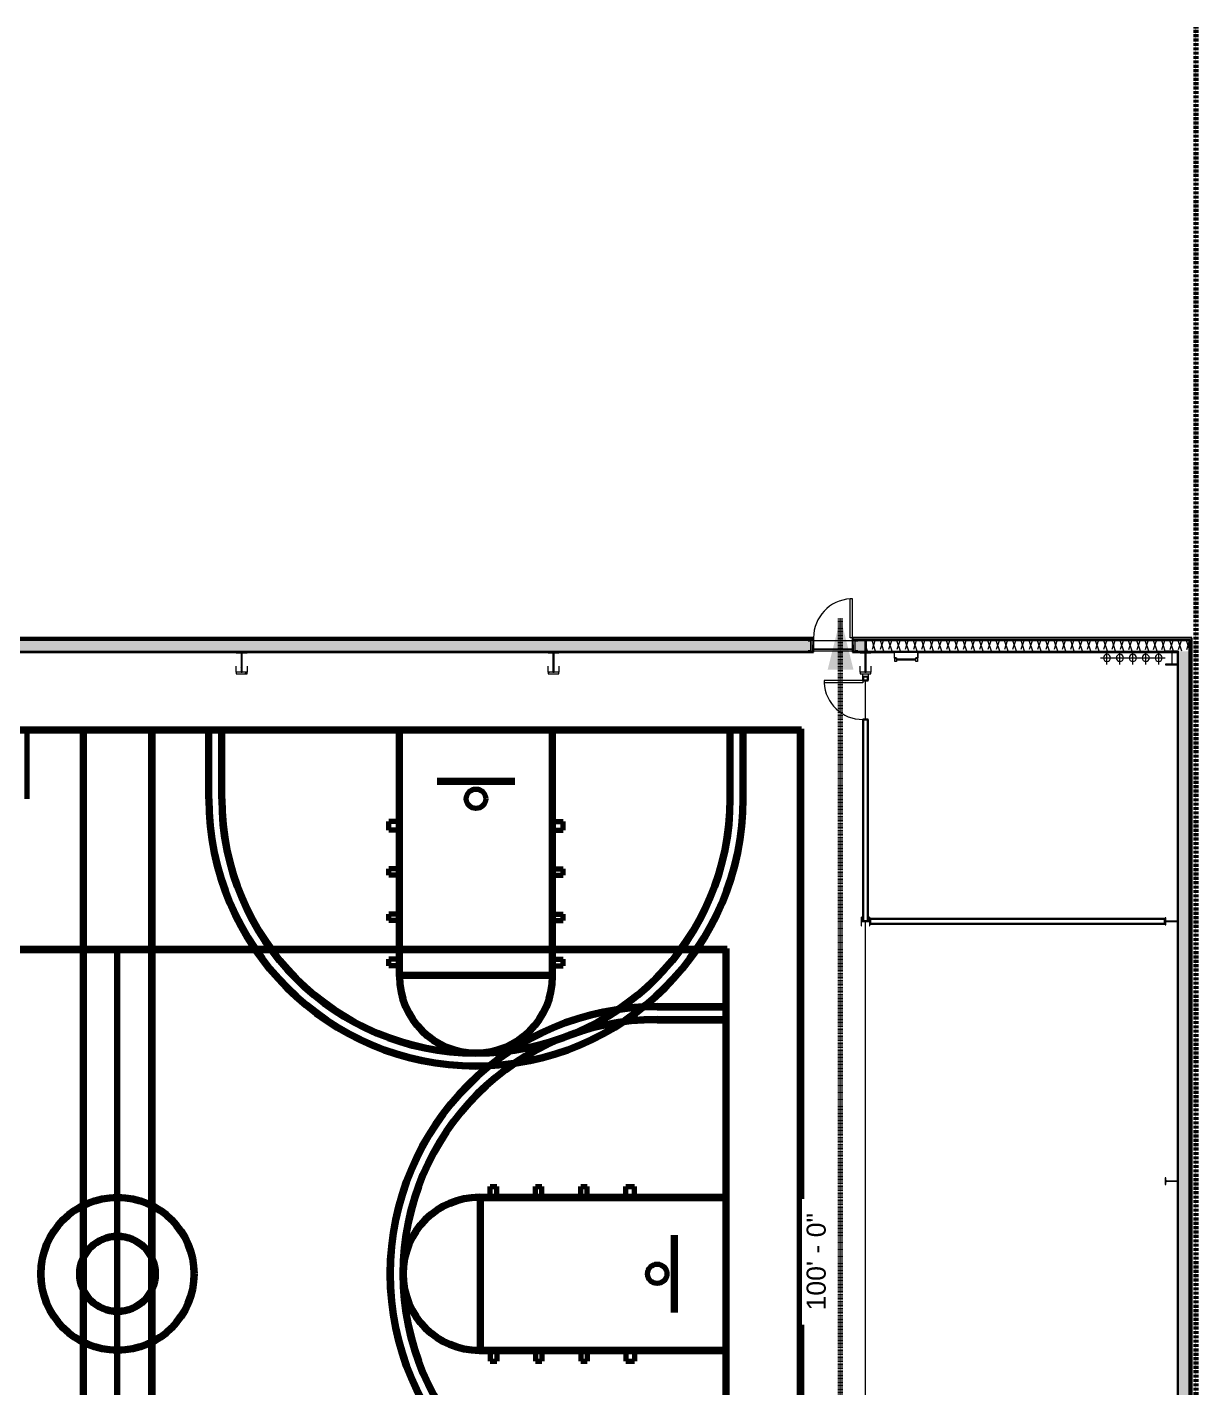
# Model space of a CAD drawing. Header units: inches. Extents: x 0 to 26364, y -23034 to 792.
# Drawn here: x 25203 to 26288, y -21818 to -20555 of the extents above; entities that cross this region are included whole.
import ezdxf

# ---------------------------------------------------------------- set-up
doc = ezdxf.new("R2010")
doc.units = ezdxf.units.IN
doc.header["$MEASUREMENT"] = 0
doc.linetypes.add('Dash', pattern=[0.25, 0.125, -0.125])
doc.linetypes.add('Hidden', pattern=[0.28125, 0.1875, -0.09375])
for name, color, linetype, lineweight in [('A-ANNO-IDEN', 131, 'Continuous', 9), ('A-ANNO-NOTE', 131, 'Continuous', 9), ('A-DOOR', 31, 'Continuous', 13), ('A-FLOR', 192, 'Continuous', 13), ('A-FLOR-OTLN', 90, 'Continuous', 70), ('A-GENM', 13, 'Continuous', 13), ('A-PROP-SBCK', 71, 'Hidden', 70), ('A-WALL', 113, 'Continuous', 13), ('A-WALL-PATT', 111, 'Continuous', 25), ('E-POWR-CNTR', 130, 'Continuous', 9), ('E-POWR-RISE', 130, 'Continuous', 9), ('I-WALL', 2, 'Continuous', 13), ('L-SITE-WALL', 31, 'Continuous', 13), ('Q-SPCQ', 91, 'Continuous', 13), ('S-BEAM', 12, 'Continuous', 13), ('S-COLS', 52, 'Continuous', 13)]:
    doc.layers.add(name, color=color, linetype=linetype, lineweight=lineweight)
doc.styles.add('Arial_1', font='arial.ttf', dxfattribs={"height": 17.703593})
pattern_1 = [(0, (0, 0), (0, 24), []), (90, (0, 0), (-24, 1e-15), [])]
pattern_2 = [(161.57, (0.96, 0.96), (-7.6802237, -0.0009796), [0, -54.643, 6.067, 0]), (18.43, (-0.96, 0.96), (-7.6802237, 0.0009796), [0, -54.643, 6.067, 0]), (108.43, (0.96, 0.96), (3.8382953, -19.20136532), [18.211, -42.499]), (71.57, (-0.96, 0.96), (3.8382953, 19.20136532), [18.211, -42.499])]
pattern_3 = [(45, (0, 0), (-19.00703, 19.00703), []), (45, (0, 28.8), (-19.00703, 19.00703), [])]
pattern_4 = [(225, (25691.39, -22360.053), (19.00703, -19.00703), []), (225, (25691.39, -22388.853), (19.00703, -19.00703), [])]
pattern_5 = [(225, (25401.89, -22360.053), (19.00703, -19.00703), []), (225, (25401.89, -22388.853), (19.00703, -19.00703), [])]
pattern_6 = [(225, (25980.89, -22360.053), (19.00703, -19.00703), []), (225, (25980.89, -22388.853), (19.00703, -19.00703), [])]
pattern_7 = [(0, (0, 0), (61.44, 15.36), [2.534, -43.546, 2.534, -43.546, -245.76]), (0, (0, 0), (61.44, 15.36), [-92.16, 2.534, -89.626, 2.534, -43.546, -107.52]), (0, (0, 0), (61.44, 15.36), [-230.4, 2.534, -28.186, 2.534, -74.266]), (120, (23.04, 7.68), (-44.02215, 45.528601), [2.534, -43.546, 2.534, -43.546, -245.76]), (120, (23.04, 7.68), (-44.02215, 45.528601), [-92.16, 2.534, -89.626, 2.534, -43.546, -107.52]), (120, (23.04, 7.68), (-44.02215, 45.528601), [-230.4, 2.534, -28.186, 2.534, -74.266]), (240, (30.72, 38.4), (-17.41785, -60.888601), [2.534, -43.546, 2.534, -43.546, -245.76]), (240, (30.72, 38.4), (-17.41785, -60.888601), [-92.16, 2.534, -89.626, 2.534, -43.546, -107.52]), (240, (30.72, 38.4), (-17.41785, -60.888601), [-230.4, 2.534, -28.186, 2.534, -74.266])]

# ---------------------------------------------------------------- blocks, each defined once
blk = doc.blocks.new('Struct_Xcel_Sports Complex_rvt-1-Egress Plan')
at = {"layer": 'A-FLOR', "color": 7}
blk.add_line((25932.8, -21132.3), (25968.8, -21132.3), dxfattribs=at)
at = {"layer": 'L-SITE-WALL', "color": 7}
for p, q in [((25932.8, -21124.3), (25968.8, -21124.3)), ((25968.8, -21132.3), (25932.8, -21132.3))]:
    blk.add_line(p, q, dxfattribs=at)
blk = doc.blocks.new('columns and girder2 - one-1334686-Egress Plan')
at = {"layer": 'S-BEAM', "lineweight": 9}
h = blk.add_hatch(dxfattribs=at)
h.set_pattern_fill('FP_19', color=256, style=0, pattern_type=2)
h.set_pattern_definition(pattern_4)
h.paths.add_polyline_path([(0, -1.2), (-5, -1.2), (-5, -2), (5, -2), (5, -1.2)], flags=0)
h.paths.add_polyline_path([(5, -17), (-5, -17), (-5, -18.5), (5, -18.5)], flags=0)
h.paths.add_polyline_path([(-5, -1204.9), (-5, -1206.4), (5, -1206.4), (5, -1204.9)], flags=0)
h.paths.add_polyline_path([(5, -1224.3), (-5, -1224.3), (-5, -1225), (5, -1225)], flags=0)
h = blk.add_hatch(dxfattribs=at)
h.set_pattern_fill('FP_19', color=256, style=0, pattern_type=2)
h.set_pattern_definition(pattern_4)
h.paths.add_polyline_path([(-0.6, -2), (-0.6, -17), (0.6, -17), (0.6, -2)], flags=0)
h.paths.add_polyline_path([(0.6, -1206.4), (-0.6, -1206.4), (-0.6, -1224.3), (0.6, -1224.3)], flags=0)
at = {"layer": 'S-BEAM', "lineweight": 15}
for p, q in [((-5, -1.2), (-5, -2)), ((-5, -2), (5, -2)), ((0.6, -2), (-0.6, -2)), ((-0.6, -2), (-0.6, -17)), ((0.6, -17), (0.6, -2)), ((5, -2), (5, -1.2)), ((5, -17), (-5, -17)), ((-5, -17), (-5, -18.5)), ((-5, -18.5), (5, -18.5)), ((-0.6, -17), (0.6, -17)), ((5, -18.5), (5, -17)), ((5, -1204.9), (-5, -1204.9)), ((-5, -1204.9), (-5, -1206.4)), ((-5, -1206.4), (5, -1206.4)), ((0.6, -1206.4), (-0.6, -1206.4)), ((-0.6, -1206.4), (-0.6, -1224.3)), ((0.6, -1224.3), (0.6, -1206.4)), ((5, -1206.4), (5, -1204.9)), ((5, -1224.3), (-5, -1224.3)), ((-5, -1224.3), (-5, -1225)), ((-0.6, -1224.3), (0.6, -1224.3)), ((5, -1225), (5, -1224.3))]:
    blk.add_line(p, q, dxfattribs=at)
at = {"layer": 'S-BEAM'}
for p, q in [((-5, -17), (-5, -10.7)), ((5, -10.7), (5, -17)), ((-5, -1211.9), (-5, -1206.4)), ((5, -1206.4), (5, -1211.9))]:
    blk.add_line(p, q, dxfattribs=at)
blk = doc.blocks.new('columns and girder2 - one-V23-Egress Plan')
at = {"layer": 'S-BEAM', "lineweight": 9}
h = blk.add_hatch(dxfattribs=at)
h.set_pattern_fill('FP_20', color=256, style=0, pattern_type=2)
h.set_pattern_definition(pattern_5)
h.paths.add_polyline_path([(-5, -1.2), (-5, -2), (5, -2), (5, -1.2), (0, -1.2)], flags=0)
h.paths.add_polyline_path([(-5, -17), (-5, -18.5), (5, -18.5), (5, -17)], flags=0)
h.paths.add_polyline_path([(5, -1204.9), (-5, -1204.9), (-5, -1206.4), (5, -1206.4)], flags=0)
h.paths.add_polyline_path([(5, -1224.3), (-5, -1224.3), (-5, -1225), (5, -1225)], flags=0)
h = blk.add_hatch(dxfattribs=at)
h.set_pattern_fill('FP_20', color=256, style=0, pattern_type=2)
h.set_pattern_definition(pattern_5)
h.paths.add_polyline_path([(-0.6, -2), (-0.6, -17), (0.6, -17), (0.6, -2)], flags=0)
h.paths.add_polyline_path([(0.6, -1206.4), (-0.6, -1206.4), (-0.6, -1224.3), (0.6, -1224.3)], flags=0)
at = {"layer": 'S-BEAM', "lineweight": 15}
for p, q in [((-5, -1.2), (-5, -2)), ((-5, -2), (5, -2)), ((0.6, -2), (-0.6, -2)), ((-0.6, -2), (-0.6, -17)), ((0.6, -17), (0.6, -2)), ((5, -2), (5, -1.2)), ((5, -17), (-5, -17)), ((-5, -17), (-5, -18.5)), ((-5, -18.5), (5, -18.5)), ((-0.6, -17), (0.6, -17)), ((5, -18.5), (5, -17)), ((5, -1204.9), (-5, -1204.9)), ((-5, -1204.9), (-5, -1206.4)), ((-5, -1206.4), (5, -1206.4)), ((0.6, -1206.4), (-0.6, -1206.4)), ((-0.6, -1206.4), (-0.6, -1224.3)), ((0.6, -1224.3), (0.6, -1206.4)), ((5, -1206.4), (5, -1204.9)), ((5, -1224.3), (-5, -1224.3)), ((-5, -1224.3), (-5, -1225)), ((-0.6, -1224.3), (0.6, -1224.3)), ((5, -1225), (5, -1224.3))]:
    blk.add_line(p, q, dxfattribs=at)
at = {"layer": 'S-BEAM'}
for p, q in [((-5, -17), (-5, -10.7)), ((5, -10.7), (5, -17)), ((-5, -1211.9), (-5, -1206.4)), ((5, -1206.4), (5, -1211.9))]:
    blk.add_line(p, q, dxfattribs=at)
blk = doc.blocks.new('columns and girder2 - one-V32-Egress Plan')
at = {"layer": 'S-BEAM', "lineweight": 9}
h = blk.add_hatch(dxfattribs=at)
h.set_pattern_fill('FP_29', color=256, style=0, pattern_type=2)
h.set_pattern_definition(pattern_6)
h.paths.add_polyline_path([(-5, -0.5), (-5, -2), (5, -2), (5, -0.5)], flags=0)
h.paths.add_polyline_path([(5, -17), (-5, -17), (-5, -18.5), (5, -18.5)], flags=0)
h.paths.add_polyline_path([(5, -1204.9), (-5, -1204.9), (-5, -1206.4), (5, -1206.4)], flags=0)
h.paths.add_polyline_path([(5, -1224.3), (-5, -1224.3), (-5, -1225), (5, -1225)], flags=0)
h = blk.add_hatch(dxfattribs=at)
h.set_pattern_fill('FP_29', color=256, style=0, pattern_type=2)
h.set_pattern_definition(pattern_6)
h.paths.add_polyline_path([(0.6, -2), (-0.6, -2), (-0.6, -17), (0.6, -17)], flags=0)
h.paths.add_polyline_path([(-0.6, -1206.4), (-0.6, -1224.3), (0.6, -1224.3), (0.6, -1206.4)], flags=0)
at = {"layer": 'S-BEAM', "lineweight": 15}
for p, q in [((5, -0.5), (-5, -0.5)), ((-5, -0.5), (-5, -2)), ((-5, -2), (5, -2)), ((0.6, -2), (-0.6, -2)), ((-0.6, -2), (-0.6, -17)), ((0.6, -17), (0.6, -2)), ((5, -2), (5, -0.5)), ((5, -17), (-5, -17)), ((-5, -17), (-5, -18.5)), ((-5, -18.5), (5, -18.5)), ((-0.6, -17), (0.6, -17)), ((5, -18.5), (5, -17)), ((5, -1204.9), (-5, -1204.9)), ((-5, -1204.9), (-5, -1206.4)), ((-5, -1206.4), (5, -1206.4)), ((0.6, -1206.4), (-0.6, -1206.4)), ((-0.6, -1206.4), (-0.6, -1224.3)), ((0.6, -1224.3), (0.6, -1206.4)), ((5, -1206.4), (5, -1204.9)), ((5, -1224.3), (-5, -1224.3)), ((-5, -1224.3), (-5, -1225)), ((-0.6, -1224.3), (0.6, -1224.3)), ((5, -1225), (5, -1224.3))]:
    blk.add_line(p, q, dxfattribs=at)
at = {"layer": 'S-BEAM'}
for p, q in [((-5, -17), (-5, -10.7)), ((5, -10.7), (5, -17)), ((-5, -1212), (-5, -1206.4)), ((5, -1206.4), (5, -1211.9))]:
    blk.add_line(p, q, dxfattribs=at)
blk = doc.blocks.new('Single-Flush - 36_ x 96_-1048073-Egress Plan')
at = {"layer": 'A-DOOR'}
for p, q in [((16, 6.6), (16, 42.6)), ((18, 42.6), (16, 42.6)), ((18, 6.6), (18, 42.6)), ((18, 6.6), (16, 6.6))]:
    blk.add_line(p, q, dxfattribs=at)
at = {"layer": 'A-DOOR', "lineweight": 9}
blk.add_arc((18, 6.6), 36.1, 93.1789, 180, dxfattribs=at)
blk = doc.blocks.new('lad500 - Standard-1624177-Egress Plan')
at = {"layer": 'Q-SPCQ'}
for p, q in [((26029.6, -21135.1), (26007.7, -21135.1)), ((26007.7, -21135.1), (26007.7, -21140.6)), ((26007.7, -21140.6), (26009.5, -21140.6)), ((26007.9, -21140.4), (26007.9, -21135.2)), ((26007.9, -21135.2), (26029.4, -21135.2)), ((26009.5, -21140.4), (26007.9, -21140.4)), ((26008.1, -21140.4), (26009.6, -21140.4)), ((26008.1, -21143.7), (26008.1, -21140.4)), ((26009.6, -21143.7), (26008.1, -21143.7)), ((26009.5, -21140.6), (26009.5, -21140.4)), ((26009.6, -21140.4), (26009.6, -21141.4)), ((26009.6, -21142.7), (26009.6, -21141.4)), ((26009.6, -21141.4), (26027.7, -21141.4)), ((26027.7, -21142.7), (26009.6, -21142.7)), ((26009.6, -21142.7), (26009.6, -21143.7)), ((26027.7, -21141.4), (26027.7, -21140.4)), ((26027.7, -21140.4), (26029.2, -21140.4)), ((26027.7, -21142.7), (26027.7, -21141.4)), ((26027.7, -21143.7), (26027.7, -21142.7)), ((26029.2, -21143.7), (26027.7, -21143.7)), ((26029.4, -21140.4), (26027.8, -21140.4)), ((26027.8, -21140.4), (26027.8, -21140.6)), ((26027.8, -21140.6), (26029.6, -21140.6)), ((26029.2, -21140.4), (26029.2, -21143.7)), ((26029.4, -21135.2), (26029.4, -21140.4)), ((26029.6, -21140.6), (26029.6, -21135.1))]:
    blk.add_line(p, q, dxfattribs=at)
blk = doc.blocks.new('Single-Flush - 36_ x 84_-1318898-Egress Plan')
at = {"layer": 'A-DOOR'}
for p, q in [((16, 2.4), (16, 38.4)), ((18, 38.4), (16, 38.4)), ((18, 2.4), (18, 38.4)), ((18, 2.4), (16, 2.4))]:
    blk.add_line(p, q, dxfattribs=at)
at = {"layer": 'A-DOOR', "lineweight": 9}
blk.add_arc((18, 2.4), 36.1, 93.1789, 180, dxfattribs=at)
blk = doc.blocks.new('Path of Travel - 02 Middle-1854218-Egress Plan')
at = {"layer": 'A-GENM', "linetype": 'Dash', "lineweight": 70}
blk.add_line((9, 0), (1209, 0), dxfattribs=at)

msp = doc.modelspace()

# ---------------------------------------------------------------- hatches: boundary and pattern name
at = {"layer": 'A-ANNO-NOTE'}
msp.add_hatch(color=256, dxfattribs=at).paths.add_polyline_path([(25969.8, -21151.4), (25957.8, -21103.4), (25945.8, -21151.4)], flags=0)
at = {"layer": 'A-WALL-PATT', "lineweight": 9}
h = msp.add_hatch(dxfattribs=at)
h.set_pattern_fill('FP_11', color=256, style=0, pattern_type=2)
h.set_pattern_definition(pattern_2)
h.paths.add_polyline_path([(22783.9, -21134.3), (22847, -21134.3), (22847, -21128.4), (22847.8, -21128.4), (22847.8, -21124.3), (22781.4, -21124.3), (22781.4, -21134.3), (22782.4, -21134.3)], flags=0)
h.paths.add_polyline_path([(25980.3, -21134.3), (25980.3, -21124.3), (25968.8, -21124.3), (25968.8, -21128.4), (25969.5, -21128.4), (25969.5, -21134.3), (25977.9, -21134.3)], flags=0)
h.paths.add_polyline_path([(22920.5, -21134.3), (22928, -21134.3), (22928, -21128.4), (22928.8, -21128.4), (22928.8, -21124.3), (22919.8, -21124.3), (22919.8, -21128.4), (22920.5, -21128.4)], flags=0)
h.paths.add_polyline_path([(23073.5, -21134.3), (25932, -21134.3), (25932, -21128.4), (25932.8, -21128.4), (25932.8, -21124.3), (23072.8, -21124.3), (23072.8, -21128.4), (23073.5, -21128.4)], flags=0)
h = msp.add_hatch(dxfattribs=at)
h.set_pattern_fill('FP_14', color=256, style=0, pattern_type=2)
h.set_pattern_definition(pattern_1)
h.paths.add_polyline_path([(22782.4, -21124.3), (22847.8, -21124.3), (22847.8, -21123.3), (22782.4, -21123.3)], flags=0)
h.paths.add_polyline_path([(25980.3, -21124.3), (25981, -21124.3), (25981, -21123.3), (25968.8, -21123.3), (25968.8, -21124.3), (25977.9, -21124.3)], flags=0)
h.paths.add_polyline_path([(25802.5, -21124.3), (25932.8, -21124.3), (25932.8, -21123.3), (23072.8, -21123.3), (23072.8, -21124.3), (25241, -21124.3)], flags=0)
h.paths.add_polyline_path([(22919.8, -21124.3), (22928.8, -21124.3), (22928.8, -21123.3), (22919.8, -21123.3)], flags=0)
h = msp.add_hatch(dxfattribs=at)
h.set_pattern_fill('FP_14', color=256, style=0, pattern_type=2)
h.set_pattern_definition(pattern_1)
h.paths.add_polyline_path([(26282.4, -21124.3), (26282.4, -21123.3), (25981, -21123.3), (25981, -21124.3), (26281.4, -21124.3)], flags=0)
h = msp.add_hatch(dxfattribs=at)
h.set_pattern_fill('FP_11', color=256, style=0, pattern_type=2)
h.set_pattern_definition(pattern_2)
h.paths.add_polyline_path([(26281.4, -21134.3), (26281.4, -21124.3), (25981.8, -21124.3), (25981.8, -21134.3), (26276.2, -21134.3)], flags=0)
h = msp.add_hatch(dxfattribs=at)
h.set_pattern_fill('FP_14', color=256, style=0, pattern_type=2)
h.set_pattern_definition(pattern_1)
h.paths.add_polyline_path([(26281.4, -22233.7), (26282.4, -22233.7), (26282.4, -21124.3), (26281.4, -21124.3), (26281.4, -22232.9)], flags=0)
h = msp.add_hatch(dxfattribs=at)
h.set_pattern_fill('FP_11', color=256, style=0, pattern_type=2)
h.set_pattern_definition(pattern_2)
h.paths.add_polyline_path([(26281.4, -22232.9), (26281.4, -21134.3), (26271.4, -21134.3), (26271.4, -22232.9)], flags=0)
h = msp.add_hatch(dxfattribs=at)
h.set_pattern_fill('FP_10', color=256, style=0, pattern_type=2)
h.set_pattern_definition(pattern_7)
h.paths.add_polyline_path([(25978.5, -21384.9), (25982.7, -21384.9), (25982.7, -21384.3), (25979.1, -21384.3), (25979.1, -21198.2), (25980.9, -21198.2), (25980.9, -21197.6), (25978.5, -21197.6)], flags=0)
h.paths.add_polyline_path([(25980.9, -21161.6), (25980.9, -21160.9), (25979.1, -21160.9), (25979.1, -21158.2), (25978.5, -21158.2), (25978.5, -21161.6)], flags=0)
h = msp.add_hatch(dxfattribs=at)
h.set_pattern_fill('FP_10', color=256, style=0, pattern_type=2)
h.set_pattern_definition(pattern_7)
h.paths.add_polyline_path([(25982.7, -21384.9), (25983.3, -21384.9), (25983.3, -21197.6), (25980.9, -21197.6), (25980.9, -21198.2), (25982.7, -21198.2), (25982.7, -21384.3)], flags=0)
h.paths.add_polyline_path([(25980.9, -21161.6), (25983.3, -21161.6), (25983.3, -21158.2), (25982.7, -21158.2), (25982.7, -21160.9), (25980.9, -21160.9)], flags=0)
h = msp.add_hatch(dxfattribs=at)
h.set_pattern_fill('FP_10', color=256, style=0, pattern_type=2)
h.set_pattern_definition(pattern_7)
h.paths.add_polyline_path([(25984.9, -21387.5), (26259.2, -21387.5), (26259.2, -21383.2), (26258.6, -21383.2), (26258.6, -21386.9), (25985.5, -21386.9), (25985.5, -21383.2), (25984.9, -21383.2), (25984.9, -21386.9)], flags=0)
at = {"layer": 'S-COLS', "lineweight": 9}
h = msp.add_hatch(dxfattribs=at)
h.set_pattern_fill('FP_8', color=256, style=0, pattern_type=2)
h.set_pattern_definition(pattern_3)
h.paths.add_polyline_path([(25930.5, -21134.3), (25930.5, -21124.3), (25927.6, -21124.3), (25927.8, -21124.6), (25928.1, -21124.7), (25930, -21125), (25930, -21133.6), (25927.8, -21134), (25927.6, -21134.3)], flags=0)
h = msp.add_hatch(dxfattribs=at)
h.set_pattern_fill('FP_8', color=256, style=0, pattern_type=2)
h.set_pattern_definition(pattern_3)
h.paths.add_polyline_path([(25973.9, -21134.3), (25973.8, -21134), (25973.5, -21133.9), (25971.5, -21133.6), (25971.5, -21125), (25973.8, -21124.6), (25973.9, -21124.3), (25971, -21124.3), (25971, -21134.3)], flags=0)
h = msp.add_hatch(dxfattribs=at)
h.set_pattern_fill('FP_8', color=256, style=0, pattern_type=2)
h.set_pattern_definition(pattern_3)
h.paths.add_polyline_path([(26271.4, -21146.8), (26271.4, -21146.4), (26266.2, -21146.4), (26265.7, -21146.2), (26265.5, -21145.7), (26265.5, -21135.4), (26265.7, -21134.9), (26266.2, -21134.7), (26271.4, -21134.7), (26271.4, -21134.3), (26259.4, -21134.3), (26259.4, -21134.7), (26264.6, -21134.7), (26265, -21134.9), (26265.2, -21135.4), (26265.2, -21145.7), (26265, -21146.2), (26264.6, -21146.4), (26259.4, -21146.4), (26259.4, -21146.8)], flags=0)
h = msp.add_hatch(dxfattribs=at)
h.set_pattern_fill('FP_8', color=256, style=0, pattern_type=2)
h.set_pattern_definition(pattern_3)
h.paths.add_polyline_path([(25984.5, -21389.1), (25984.9, -21389.1), (25984.9, -21381.1), (25984.5, -21381.1), (25984.5, -21384.2), (25984.3, -21384.7), (25983.8, -21384.9), (25978, -21384.9), (25977.5, -21384.7), (25977.3, -21384.2), (25977.3, -21381.1), (25976.9, -21381.1), (25976.9, -21389.1), (25977.3, -21389.1), (25977.3, -21385.9), (25977.5, -21385.4), (25978, -21385.2), (25983.8, -21385.2), (25984.3, -21385.4), (25984.5, -21385.9)], flags=0)
h = msp.add_hatch(dxfattribs=at)
h.set_pattern_fill('FP_8', color=256, style=0, pattern_type=2)
h.set_pattern_definition(pattern_3)
h.paths.add_polyline_path([(26271, -21629.5), (26271.4, -21629.5), (26271.4, -21623.1), (26271, -21623.1), (26271, -21625.5), (26270.8, -21626), (26270.3, -21626.2), (26260.3, -21626.2), (26259.8, -21626), (26259.6, -21625.5), (26259.6, -21623.1), (26259.2, -21623.1), (26259.2, -21629.5), (26259.6, -21629.5), (26259.6, -21627.1), (26259.8, -21626.6), (26260.3, -21626.4), (26270.3, -21626.4), (26270.8, -21626.6), (26271, -21627.1)], flags=0)

# ---------------------------------------------------------------- linework, layer by layer
at = {"layer": 'A-FLOR'}
for p, q in [((25968.8, -21134.3), (25932.8, -21134.3)), ((25980.8, -21197.6), (25980.8, -21161.6)), ((25980.8, -22266.3), (25980.8, -21385.2))]:
    msp.add_line(p, q, dxfattribs=at)
at = {"layer": 'A-FLOR-OTLN'}
for p, q in [((24651.8, -21206.3), (25921.4, -21206.3)), ((25253.8, -21206.3), (25253.8, -22218.3)), ((25319.4, -21206.3), (25319.4, -22218.3)), ((25921.4, -21206.3), (25921.4, -22218.3)), ((24653.8, -21208.3), (25919.4, -21208.3)), ((25202.8, -21271.3), (25202.8, -21208.3)), ((25255.8, -21208.3), (25255.8, -22216.3)), ((25317.4, -21208.3), (25317.4, -22216.3)), ((25370.4, -21271.3), (25370.4, -21208.3)), ((25372.4, -21271.3), (25372.4, -21208.3)), ((25382.4, -21271.3), (25382.4, -21208.3)), ((25384.4, -21271.3), (25384.4, -21208.3)), ((25547.4, -21436.3), (25547.4, -21208.3)), ((25549.4, -21434.3), (25549.4, -21208.3)), ((25689.4, -21434.3), (25689.4, -21208.3)), ((25691.4, -21436.3), (25691.4, -21208.3)), ((25854.4, -21271.3), (25854.4, -21208.3)), ((25856.4, -21271.3), (25856.4, -21208.3)), ((25866.4, -21271.3), (25866.4, -21208.3)), ((25868.4, -21271.3), (25868.4, -21208.3)), ((25919.4, -21208.3), (25919.4, -22216.3)), ((25655.4, -21254.3), (25583.4, -21254.3)), ((25655.4, -21256.3), (25583.4, -21256.3)), ((25547.4, -21292.3), (25538.4, -21292.3)), ((25538.4, -21300.3), (25538.4, -21292.3)), ((25691.4, -21292.3), (25700.4, -21292.3)), ((25700.4, -21300.3), (25700.4, -21292.3)), ((25547.4, -21300.3), (25538.4, -21300.3)), ((25691.4, -21300.3), (25700.4, -21300.3)), ((25547.4, -21336.3), (25538.4, -21336.3)), ((25538.4, -21342.3), (25538.4, -21336.3)), ((25547.4, -21342.3), (25538.4, -21342.3)), ((25691.4, -21336.3), (25700.4, -21336.3)), ((25691.4, -21342.3), (25700.4, -21342.3)), ((25700.4, -21342.3), (25700.4, -21336.3)), ((25547.4, -21378.3), (25538.4, -21378.3)), ((25538.4, -21384.3), (25538.4, -21378.3)), ((25691.4, -21378.3), (25700.4, -21378.3)), ((25700.4, -21384.3), (25700.4, -21378.3)), ((25547.4, -21384.3), (25538.4, -21384.3)), ((25691.4, -21384.3), (25700.4, -21384.3)), ((25852.6, -21410.3), (24720.6, -21410.3)), ((25850.6, -21412.3), (24722.6, -21412.3)), ((25285.6, -21412.3), (25285.6, -22012.3)), ((25286.6, -21412.3), (25286.6, -22012.3)), ((25547.4, -21420.3), (25538.4, -21420.3)), ((25538.4, -21426.3), (25538.4, -21420.3)), ((25691.4, -21420.3), (25700.4, -21420.3)), ((25700.4, -21426.3), (25700.4, -21420.3)), ((25850.6, -22012.3), (25850.6, -21412.3)), ((25852.6, -22014.3), (25852.6, -21410.3)), ((25547.4, -21426.3), (25538.4, -21426.3)), ((25689.4, -21434.3), (25549.4, -21434.3)), ((25691.4, -21426.3), (25700.4, -21426.3)), ((25689.4, -21436.3), (25549.4, -21436.3)), ((25787.6, -21463.3), (25850.6, -21463.3)), ((25787.6, -21465.3), (25850.6, -21465.3)), ((25787.6, -21475.3), (25850.6, -21475.3)), ((25787.6, -21477.3), (25850.6, -21477.3)), ((25632.6, -21631.3), (25638.6, -21631.3)), ((25632.6, -21640.3), (25632.6, -21631.3)), ((25638.6, -21640.3), (25638.6, -21631.3)), ((25674.6, -21631.3), (25680.6, -21631.3)), ((25674.6, -21640.3), (25674.6, -21631.3)), ((25680.6, -21640.3), (25680.6, -21631.3)), ((25716.6, -21631.3), (25722.6, -21631.3)), ((25716.6, -21640.3), (25716.6, -21631.3)), ((25722.6, -21640.3), (25722.6, -21631.3)), ((25758.6, -21631.3), (25766.6, -21631.3)), ((25758.6, -21640.3), (25758.6, -21631.3)), ((25766.6, -21640.3), (25766.6, -21631.3)), ((25622.6, -21640.3), (25850.6, -21640.3)), ((25622.6, -21782.3), (25622.6, -21642.3)), ((25624.6, -21782.3), (25624.6, -21642.3)), ((25624.6, -21642.3), (25850.6, -21642.3)), ((25802.6, -21748.3), (25802.6, -21676.3)), ((25804.6, -21748.3), (25804.6, -21676.3)), ((25622.6, -21784.3), (25850.6, -21784.3)), ((25624.6, -21782.3), (25850.6, -21782.3)), ((25632.6, -21784.3), (25632.6, -21793.3)), ((25638.6, -21784.3), (25638.6, -21793.3)), ((25674.6, -21784.3), (25674.6, -21793.3)), ((25680.6, -21784.3), (25680.6, -21793.3)), ((25716.6, -21784.3), (25716.6, -21793.3)), ((25722.6, -21784.3), (25722.6, -21793.3)), ((25758.6, -21784.3), (25758.6, -21793.3)), ((25766.6, -21784.3), (25766.6, -21793.3)), ((25632.6, -21793.3), (25638.6, -21793.3)), ((25674.6, -21793.3), (25680.6, -21793.3)), ((25716.6, -21793.3), (25722.6, -21793.3)), ((25758.6, -21793.3), (25766.6, -21793.3))]:
    msp.add_line(p, q, dxfattribs=at)
for centre, radius in [((25619.4, -21271.3), 9), ((25286.6, -21712.3), 72), ((25286.6, -21712.3), 70), ((25286.6, -21712.3), 36), ((25286.6, -21712.3), 34), ((25787.6, -21712.3), 9)]:
    msp.add_circle(centre, radius, dxfattribs=at)
for centre, radius, start, end in [((25619.4, -21271.3), 249, 180, 270), ((25619.4, -21271.3), 247, 180, 270), ((25619.4, -21271.3), 237, 180, 270), ((25619.4, -21271.3), 235, 180, 270), ((25619.4, -21271.3), 247, 270, 0), ((25619.4, -21271.3), 249, 270, 0), ((25619.4, -21271.3), 235, 270, 0), ((25619.4, -21271.3), 237, 270, 0), ((25619.4, -21436.3), 72, 180, 360), ((25619.4, -21436.3), 70, 180, 0), ((25787.6, -21712.3), 249, 90, 180), ((25787.6, -21712.3), 247, 90, 180), ((25787.6, -21712.3), 237, 90, 180), ((25787.6, -21712.3), 235, 90, 180), ((25622.6, -21712.3), 72, 90, 270), ((25622.6, -21712.3), 70, 90, 270), ((25787.6, -21712.3), 249, 180, 270), ((25787.6, -21712.3), 247, 180, 270), ((25787.6, -21712.3), 237, 180, 270), ((25787.6, -21712.3), 235, 180, 270)]:
    msp.add_arc(centre, radius, start, end, dxfattribs=at)
at = {"layer": 'A-PROP-SBCK'}
msp.add_line((26287.5, -20555), (26287.5, -23034), dxfattribs=at)
at = {"layer": 'A-WALL', "lineweight": 25}
for p, q in [((25932.8, -21121.8), (23072.8, -21121.8)), ((25932.8, -21135.1), (25932.8, -21121.8)), ((25968.8, -21121.8), (25968.8, -21135.1)), ((26283.9, -21121.8), (25968.8, -21121.8)), ((26283.9, -22233.7), (26283.9, -21121.8)), ((23072.8, -21135.1), (25932.8, -21135.1)), ((25968.8, -21135.1), (26007.7, -21135.1)), ((26029.6, -21135.1), (26270.6, -21135.1)), ((26270.6, -21135.1), (26270.6, -22233.7))]:
    msp.add_line(p, q, dxfattribs=at)
at = {"layer": 'A-WALL', "lineweight": 9}
for p, q in [((25932.8, -21123.3), (23072.8, -21123.3)), ((25932.8, -21124.3), (23072.8, -21124.3)), ((25932, -21134.3), (25932, -21128.4)), ((25932.8, -21128.4), (25932, -21128.4)), ((25968.8, -21123.3), (26282.4, -21123.3)), ((25968.8, -21124.3), (26281.4, -21124.3)), ((25969.5, -21128.4), (25968.8, -21128.4)), ((25969.5, -21128.4), (25969.5, -21134.3)), ((25980.3, -21124.3), (25980.3, -21134.3)), ((25981.8, -21134.3), (25981.8, -21124.3)), ((26281.4, -22233.7), (26281.4, -21124.3)), ((26282.4, -22233.7), (26282.4, -21123.3)), ((23073.5, -21134.3), (25932, -21134.3)), ((25969.5, -21134.3), (25980.3, -21134.3)), ((25981.8, -21134.3), (26271.4, -21134.3)), ((26271.4, -22232.9), (26271.4, -21134.3)), ((25979.1, -21158.2), (25979.1, -21160.9)), ((25979.1, -21160.9), (25982.7, -21160.9)), ((25982.7, -21160.9), (25982.7, -21158.2)), ((25979.1, -21198.2), (25979.1, -21384.3)), ((25982.7, -21198.2), (25979.1, -21198.2)), ((25982.7, -21384.3), (25982.7, -21198.2)), ((25985.5, -21383.2), (26258.6, -21383.2)), ((25985.5, -21383.2), (25985.5, -21386.9)), ((26258.6, -21386.9), (26258.6, -21383.2)), ((25979.1, -21384.3), (25982.7, -21384.3)), ((25985.5, -21386.9), (26258.6, -21386.9))]:
    msp.add_line(p, q, dxfattribs=at)
at = {"layer": 'E-POWR-CNTR'}
for p, q in [((26199.1, -21140.5), (26211.1, -21140.5)), ((26205.1, -21146.5), (26205.1, -21134.5)), ((26211.1, -21140.5), (26223.1, -21140.5)), ((26217.1, -21146.5), (26217.1, -21134.5)), ((26223.1, -21140.5), (26235.1, -21140.5)), ((26229.1, -21146.5), (26229.1, -21134.5)), ((26235.1, -21140.5), (26247.1, -21140.5)), ((26241.1, -21146.5), (26241.1, -21134.5)), ((26247.1, -21140.5), (26259.1, -21140.5)), ((26253.1, -21146.5), (26253.1, -21134.5))]:
    msp.add_line(p, q, dxfattribs=at)
at = {"layer": 'E-POWR-RISE'}
for centre, start, end in [((26205.1, -21140.5), 0, 180), ((26205.1, -21140.5), 180, 0), ((26217.1, -21140.5), 0, 180), ((26217.1, -21140.5), 180, 0), ((26229.1, -21140.5), 0, 180), ((26229.1, -21140.5), 180, 0), ((26241.1, -21140.5), 0, 180), ((26241.1, -21140.5), 180, 0), ((26253.1, -21140.5), 0, 180), ((26253.1, -21140.5), 180, 0)]:
    msp.add_arc(centre, 3.31, start, end, dxfattribs=at)
at = {"layer": 'I-WALL'}
for p, q in [((25978.5, -21158.2), (25978.5, -21155.2)), ((25983.3, -21155.2), (25983.3, -21158.2))]:
    msp.add_line(p, q, dxfattribs=at)
at = {"layer": 'I-WALL', "lineweight": 25}
for p, q in [((25978.5, -21158.2), (25978.5, -21161.6)), ((25983.3, -21158.2), (25978.5, -21158.2)), ((25978.5, -21161.6), (25983.3, -21161.6)), ((25983.3, -21161.6), (25983.3, -21158.2)), ((25978.5, -21197.6), (25978.5, -21384.9)), ((25983.3, -21197.6), (25978.5, -21197.6)), ((25983.3, -21384.9), (25983.3, -21197.6)), ((26259.2, -21382.6), (25984.9, -21382.6)), ((25984.9, -21382.6), (25984.9, -21387.5)), ((26259.2, -21387.5), (26259.2, -21382.6)), ((25978.5, -21384.9), (25983.3, -21384.9)), ((25984.9, -21387.5), (26259.2, -21387.5))]:
    msp.add_line(p, q, dxfattribs=at)
at = {"layer": 'S-COLS', "lineweight": 15}
for p, q in [((25930.5, -21124.3), (25927.6, -21124.3)), ((25928.1, -21124.7), (25930, -21125)), ((25930, -21125), (25930, -21133.6)), ((25930.5, -21134.3), (25930.5, -21124.3)), ((25973.9, -21124.3), (25971, -21124.3)), ((25971, -21124.3), (25971, -21134.3)), ((25971.5, -21125), (25973.5, -21124.7)), ((25971.5, -21133.6), (25971.5, -21125)), ((25927.6, -21134.3), (25930.5, -21134.3)), ((25930, -21133.6), (25928.1, -21133.9)), ((25971, -21134.3), (25973.9, -21134.3)), ((25973.5, -21133.9), (25971.5, -21133.6)), ((26271.4, -21134.3), (26259.4, -21134.3)), ((26259.4, -21134.3), (26259.4, -21134.7)), ((26259.4, -21134.7), (26264.6, -21134.7)), ((26265.2, -21135.4), (26265.2, -21145.7)), ((26265.5, -21145.7), (26265.5, -21135.4)), ((26266.2, -21134.7), (26271.4, -21134.7)), ((26271.4, -21134.7), (26271.4, -21134.3)), ((26264.6, -21146.4), (26259.4, -21146.4)), ((26259.4, -21146.4), (26259.4, -21146.8)), ((26259.4, -21146.8), (26271.4, -21146.8)), ((26271.4, -21146.4), (26266.2, -21146.4)), ((26271.4, -21146.8), (26271.4, -21146.4)), ((25977.3, -21381.1), (25976.9, -21381.1)), ((25976.9, -21381.1), (25976.9, -21389.1)), ((25977.3, -21384.2), (25977.3, -21381.1)), ((25984.9, -21381.1), (25984.5, -21381.1)), ((25984.5, -21381.1), (25984.5, -21384.2)), ((25984.9, -21389.1), (25984.9, -21381.1)), ((26259.6, -21381.8), (26259.2, -21381.8)), ((26259.2, -21381.8), (26259.2, -21388.3)), ((26259.6, -21384.3), (26259.6, -21381.8)), ((26271.4, -21381.8), (26271, -21381.8)), ((26271, -21381.8), (26271, -21384.3)), ((26271.4, -21388.3), (26271.4, -21381.8)), ((25976.9, -21389.1), (25977.3, -21389.1)), ((25977.3, -21389.1), (25977.3, -21385.9)), ((25983.8, -21384.9), (25978, -21384.9)), ((25978, -21385.2), (25983.8, -21385.2)), ((25984.5, -21385.9), (25984.5, -21389.1)), ((25984.5, -21389.1), (25984.9, -21389.1)), ((26259.2, -21388.3), (26259.6, -21388.3)), ((26259.6, -21388.3), (26259.6, -21385.9)), ((26270.3, -21384.9), (26260.3, -21384.9)), ((26260.3, -21385.2), (26270.3, -21385.2)), ((26271, -21385.9), (26271, -21388.3)), ((26271, -21388.3), (26271.4, -21388.3)), ((26259.6, -21623.1), (26259.2, -21623.1)), ((26259.2, -21623.1), (26259.2, -21629.5)), ((26259.6, -21625.5), (26259.6, -21623.1)), ((26271.4, -21623.1), (26271, -21623.1)), ((26271, -21623.1), (26271, -21625.5)), ((26271.4, -21629.5), (26271.4, -21623.1)), ((26259.2, -21629.5), (26259.6, -21629.5)), ((26259.6, -21629.5), (26259.6, -21627.1)), ((26270.3, -21626.2), (26260.3, -21626.2)), ((26260.3, -21626.4), (26270.3, -21626.4)), ((26271, -21627.1), (26271, -21629.5)), ((26271, -21629.5), (26271.4, -21629.5))]:
    msp.add_line(p, q, dxfattribs=at)
for centre, radius, start, end in [((25928.1, -21124.3), 0.436, 180, 270), ((25973.5, -21124.3), 0.436, 270, 0), ((25928.1, -21134.3), 0.436, 90, 180), ((25973.5, -21134.3), 0.436, 0, 90), ((26264.6, -21135.4), 0.691, 0, 90), ((26266.2, -21135.4), 0.691, 90, 180), ((26264.6, -21145.7), 0.691, 270, 0), ((26266.2, -21145.7), 0.691, 180, 270), ((25978, -21384.2), 0.69, 180, 270), ((25978, -21385.9), 0.69, 90, 180), ((25983.8, -21384.2), 0.69, 270, 0), ((25983.8, -21385.9), 0.69, 0, 90), ((26260.3, -21384.3), 0.683, 180, 270), ((26260.3, -21385.9), 0.683, 90, 180), ((26270.3, -21384.3), 0.683, 270, 0), ((26270.3, -21385.9), 0.683, 0, 90), ((26260.3, -21625.5), 0.683, 180, 270), ((26260.3, -21627.1), 0.683, 90, 180), ((26270.3, -21625.5), 0.683, 270, 0), ((26270.3, -21627.1), 0.683, 0, 90)]:
    msp.add_arc(centre, radius, start, end, dxfattribs=at)

# ---------------------------------------------------------------- block references
at = {"layer": 'A-DOOR'}
msp.add_blockref('Single-Flush - 36_ x 96_-1048073-Egress Plan', (25950.8, -21128.4), dxfattribs=at)
at = {"layer": 'A-DOOR', "rotation": 90.00000000000001}
msp.add_blockref('Single-Flush - 36_ x 84_-1318898-Egress Plan', (25980.9, -21179.6), dxfattribs=at)
at = {"layer": 'A-GENM', "rotation": 90}
msp.add_blockref('Path of Travel - 02 Middle-1854218-Egress Plan', (25957.8, -22312.4), dxfattribs=at)
at = {"layer": 'Q-SPCQ'}
msp.add_blockref('lad500 - Standard-1624177-Egress Plan', (0, 0), dxfattribs=at)
at = {"layer": 'S-BEAM', "rotation": 180}
for name, p in [('columns and girder2 - one-V23-Egress Plan', (25401.9, -22360.1)), ('columns and girder2 - one-1334686-Egress Plan', (25691.4, -22360.1)), ('columns and girder2 - one-V32-Egress Plan', (25980.9, -22360.1))]:
    msp.add_blockref(name, p, dxfattribs=at)

# ---------------------------------------------------------------- next in the draw order: texts
at = {"layer": 'A-ANNO-IDEN', "insert": (25926.3, -21701.1), "char_height": 17.7, "width": 107.784, "attachment_point": 2, "rotation": 90, "line_spacing_factor": 0.938532, "style": 'Arial_1', "bg_fill": 3, "box_fill_scale": 1.25, "bg_fill_color": 0, "bg_fill_transparency": 0}
msp.add_mtext('100\' - 0"', dxfattribs=at)

# ---------------------------------------------------------------- next in the draw order: block references
at = {"lineweight": 5}
msp.add_blockref('Struct_Xcel_Sports Complex_rvt-1-Egress Plan', (0, 0), dxfattribs=at)

doc.saveas('drawing.dxf')
